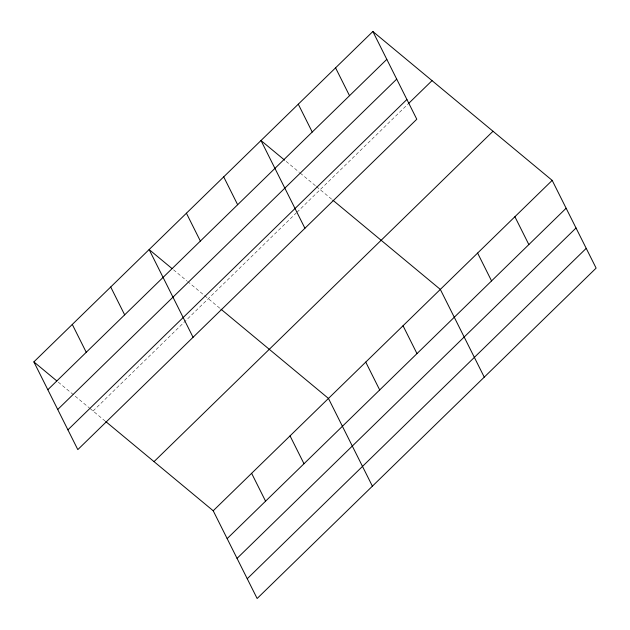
<?xml version="1.0" encoding="UTF-8"?>
<svg xmlns="http://www.w3.org/2000/svg" width="630" height="630" viewBox="0 0 630 630"><rect width="100%" height="100%" fill="white"/><g stroke="black" fill="none" stroke-linecap="round" stroke-linejoin="round"><path stroke-width="0.47" stroke-dasharray="3.15 2.36" d="M93.059 411.012L296.25 212.971M296.958 212.286L408.114 103.942M286.146 161.406L299.463 172.463M300.203 173.077L315.732 185.976M316.473 186.59L332.073 199.537M173.541 269.821L186.858 280.87M187.598 281.484L203.868 294.998M204.608 295.612L220.209 308.558M58.291 382.15L89.358 407.941M90.098 408.555L104.95 420.887"/><path stroke-width="0.94" d="M372.858 31.5L416.792 119.235L77.813 449.615L33.878 361.88L372.858 31.5L552.187 180.385L596.122 268.12L257.142 598.5L213.208 510.765L105.698 421.509M47.825 389.734L386.804 59.354M57.724 409.492L396.703 79.112M67.914 429.857L406.893 99.477M408.823 103.257L432.038 80.632M154.027 461.633L493.006 131.253M213.208 510.765L552.187 180.385M227.154 538.619L566.134 208.239M237.053 558.377L576.033 227.997M247.243 578.742L586.231 248.354M284.666 160.178L260.993 140.529L304.928 228.265M332.813 200.151L440.323 289.406L484.257 377.142M172.061 268.593L149.129 249.551L193.064 337.286M220.949 309.18L328.458 398.436L372.393 486.171M33.878 361.88L56.81 380.922M514.899 216.728L528.846 244.574M477.611 253.063L491.558 280.917M335.57 67.843L349.516 95.697M298.281 104.186L312.228 132.04M403.035 325.749L416.981 353.603M365.746 362.092L379.693 389.946M223.705 176.865L237.652 204.718M186.417 213.208L200.364 241.062M290.044 435.881L303.991 463.727M251.622 473.319L265.577 501.173M110.715 286.996L124.661 314.85M72.292 324.442L86.239 352.288"/></g></svg>
